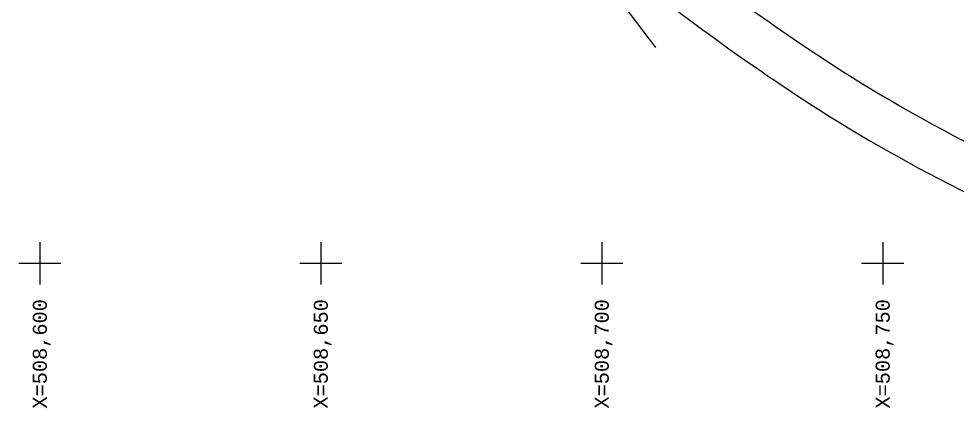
# Model space of a CAD drawing. Header units: millimetres. Extents: x 793 to 3159, y 750 to 2095.
# Drawn here: x 1173.3 to 1340.3, y 750.1 to 819.4 of the extents above; entities that cross this region are included whole.
import ezdxf
from ezdxf.enums import TextEntityAlignment as Align

# ---------------------------------------------------------------- set-up
doc = ezdxf.new("R2010")
doc.units = ezdxf.units.MM
for name, color, linetype in [('limite de carretera', 9, 'Continuous'), ('poligono real existente', 210, 'Continuous'), ('RETTX01', 2, 'Continuous'), ('RETUTM01', 8, 'Continuous')]:
    doc.layers.add(name, color=color, linetype=linetype)
doc.styles.add('MONOTXT4', font='MONOTXT4.shx')

# ---------------------------------------------------------------- blocks, each defined once
blk = doc.blocks.new('A$C6A1540C3')
at = {"layer": 'RETUTM01', "color": 8, "linetype": 'Continuous'}
for p, q in [((3.75, 7.5), (3.75, 0)), ((0, 3.75), (7.5, 3.75))]:
    blk.add_line(p, q, dxfattribs=at)

msp = doc.modelspace()

# ---------------------------------------------------------------- linework, layer by layer
at = {"layer": 'limite de carretera', "extrusion": (-6.10067e-05, -9.6615e-06, 1)}
msp.add_line((1286.65542, 814.28192, 289.29223), (1262.58875, 846.01329, 289.86907), dxfattribs=at)
msp.add_line((1286.65542, 814.28192, 289.29223), (1262.58875, 846.01329, 289.86907), dxfattribs=at)
msp.add_line((1286.65542, 814.28192, 289.29223), (1262.58875, 846.01329, 289.86907), dxfattribs=at)
msp.add_line((1286.65542, 814.28192, 289.29223), (1262.58875, 846.01329, 289.86907), dxfattribs=at)
for centre, radius, start, end in [((1600.01663, 1241.10672, 288.66287), 514.07382, 231.8681672, 236.7604091), ((1600.01663, 1241.10672, 288.66287), 514.07382, 231.8681672, 236.7604091), ((1526.19719, 1131.31062, 289.56287), 389.80295, 230.2562466, 237.0106929), ((1526.19719, 1131.31062, 289.56287), 389.80295, 230.2562466, 237.0106929), ((1474.00565, 1053.0719, 288.38187), 287.74173, 237.2232031, 250.3908489), ((1474.00565, 1053.0719, 288.38187), 287.74173, 237.2232031, 250.3908489), ((1471.29013, 1048.13507, 289.49887), 290.14268, 237.1621343, 250.1868259), ((1471.29013, 1048.13507, 289.49887), 290.14268, 237.1621343, 250.1868259)]:
    msp.add_arc(centre, radius, start, end, dxfattribs=at)

# ---------------------------------------------------------------- block references
at = {"layer": 'poligono real existente'}
for p in [(1173.30715, 772.1269), (1223.30715, 772.1269), (1273.30715, 772.1269), (1323.30715, 772.1269)]:
    msp.add_blockref('A$C6A1540C3', p, dxfattribs=at)

# ---------------------------------------------------------------- texts
at = {"layer": 'RETTX01', "color": 2, "style": 'MONOTXT4'}
for s, p in [('X=508,600', (1177.05748, 769.50227)), ('X=508,650', (1227.05748, 769.50227)), ('X=508,700', (1277.05748, 769.50227)), ('X=508,750', (1327.05748, 769.50227))]:
    msp.add_text(s, height=2.5, rotation=90, dxfattribs=at).set_placement(p, align=Align.MIDDLE_RIGHT)

doc.saveas('drawing.dxf')
